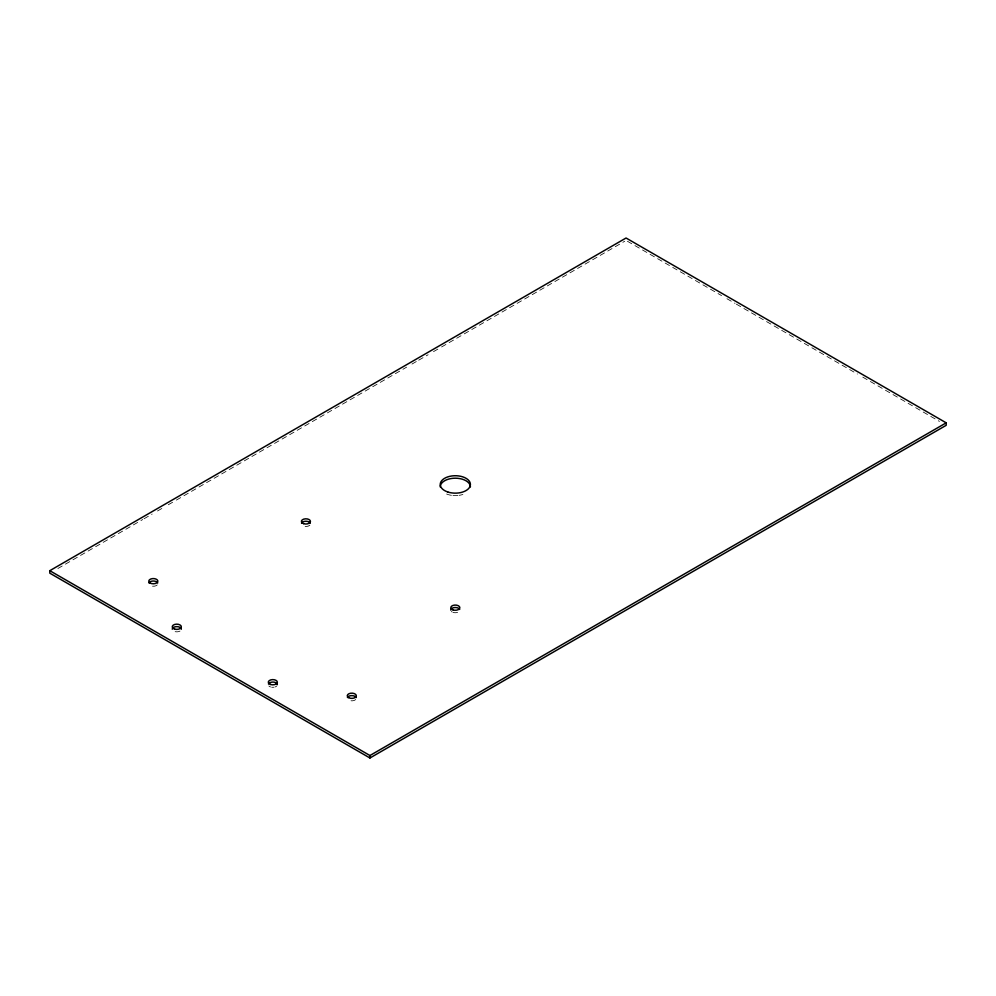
<?xml version="1.0" encoding="UTF-8"?>
<svg xmlns="http://www.w3.org/2000/svg" width="996" height="996" viewBox="0 0 996 996"><rect width="100%" height="100%" fill="white"/><g stroke="black" fill="none" stroke-linecap="round" stroke-linejoin="round"><path stroke-width="0.75" stroke-dasharray="4.98 3.74" d="M57.88 568.504L142.702 519.526M144.047 518.754L152.127 514.085M157.517 510.973L162.896 507.873M168.287 504.76L175.01 500.876M176.367 500.092L406.592 367.175M411.983 364.063L417.361 360.95M418.718 360.179L428.143 354.738M433.521 351.625L440.257 347.741M441.602 346.957L624.716 241.244M627.405 241.244L721.565 295.6M726.943 298.713L735.011 303.369M736.355 304.154L857.419 374.048M862.797 377.148L939.477 421.42M309.831 525.178A4.532 2.615 0 0 1 301.987 525.178M457.575 612.391A4.532 2.615 0 0 1 453.055 612.391M452.109 611.98A4.532 2.615 0 0 1 451.387 611.444M157.231 584.951A4.532 2.615 0 0 1 149.388 584.951M355.721 699.541A4.532 2.615 0 0 1 347.878 699.541M276.751 685.983A4.532 2.615 0 0 1 275.095 686.941M274 687.203A4.532 2.615 0 0 1 271.659 687.203M270.563 686.941A4.532 2.615 0 0 1 268.908 685.983M179.99 631.078A4.532 2.615 0 0 1 173.59 631.078M462.866 494.452A15.089 8.715 0 0 1 459.218 495.323M457.936 495.485A15.089 8.715 0 0 1 452.694 495.485M451.412 495.323A15.089 8.715 0 0 1 444.639 493.07"/><path stroke-width="1.49" d="M49.8 570.696L626.061 238.007L946.2 422.839L946.2 425.304L369.939 757.993L49.8 573.161L49.8 570.696L369.939 755.528L946.2 422.839M369.939 755.528L369.939 757.993M301.539 523.199A4.532 2.615 0 0 1 305.909 521.257A4.532 2.615 0 0 1 310.291 523.199M450.79 610.137A4.532 2.615 0 0 1 454.724 607.535A4.532 2.615 0 0 1 459.691 609.452M148.939 582.959A4.532 2.615 0 0 1 153.309 581.029A4.532 2.615 0 0 1 157.692 582.959M347.43 697.561A4.532 2.615 0 0 1 351.8 695.619A4.532 2.615 0 0 1 356.17 697.561M268.459 684.003A4.532 2.615 0 0 1 273.427 682.086A4.532 2.615 0 0 1 277.361 684.675M172.258 629.235A4.532 2.615 0 0 1 176.79 626.621A4.532 2.615 0 0 1 181.322 629.235M440.22 486.907A15.089 8.715 0 0 1 455.309 478.192A15.089 8.715 0 0 1 470.411 486.907M303.656 523.672A4.532 2.615 0 0 0 310.441 521.406A4.532 2.615 0 0 0 303.656 519.153A4.532 2.615 0 0 0 303.656 523.672M453.055 609.926A4.532 2.615 0 0 0 459.841 607.672A4.532 2.615 0 0 0 453.055 605.406A4.532 2.615 0 0 0 453.055 609.926M150.11 583.021A4.532 2.615 0 0 0 157.692 581.851A4.532 2.615 0 0 0 152.139 578.651A4.532 2.615 0 0 0 150.11 583.021M348.6 697.623A4.532 2.615 0 0 0 356.17 696.453A4.532 2.615 0 0 0 350.629 693.241A4.532 2.615 0 0 0 348.6 697.623M270.563 684.476A4.532 2.615 0 0 0 277.361 682.223A4.532 2.615 0 0 0 270.563 679.957A4.532 2.615 0 0 0 270.563 684.476M174.524 629.036A4.532 2.615 0 0 0 181.322 626.77A4.532 2.615 0 0 0 174.524 624.504A4.532 2.615 0 0 0 174.524 629.036M447.764 491.987A15.089 8.715 0 0 0 470.411 484.442A15.089 8.715 0 0 0 447.764 476.897A15.089 8.715 0 0 0 447.764 491.987"/></g></svg>
